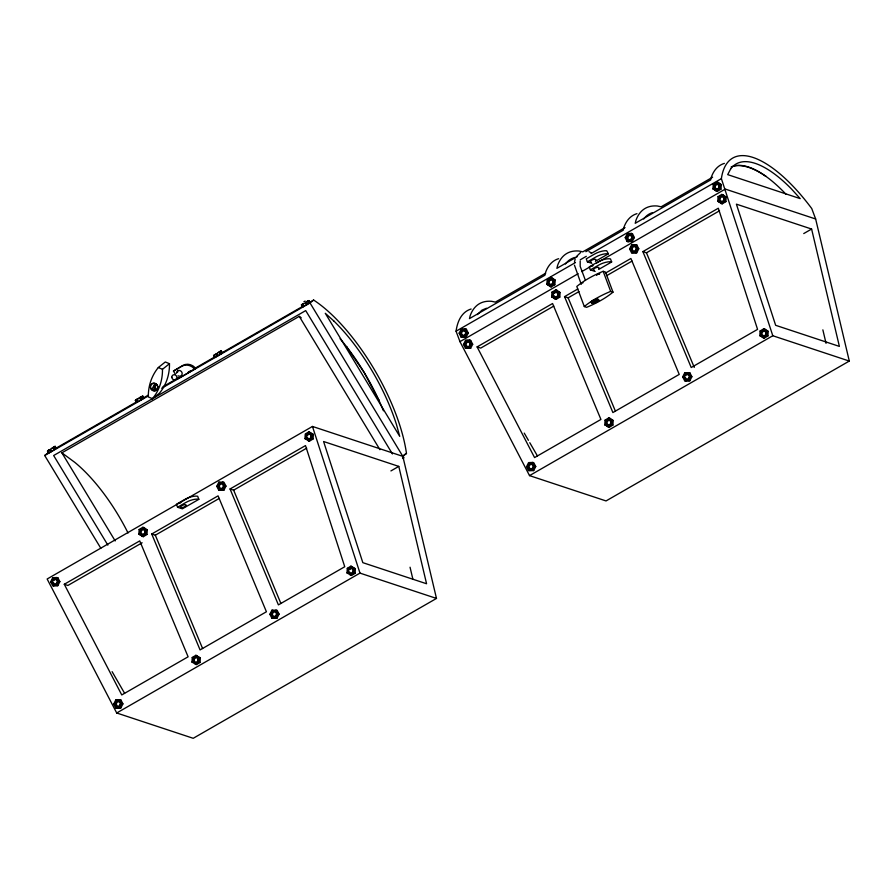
<?xml version="1.0" encoding="UTF-8"?>
<svg xmlns="http://www.w3.org/2000/svg" width="894" height="894" viewBox="0 0 894 894"><rect width="100%" height="100%" fill="white"/><g stroke="black" fill="none" stroke-linecap="round" stroke-linejoin="round"><path stroke-width="1.34" d="M138.872 534.12L139.14 529.527L142.783 527.315L143.878 527.516L147.253 529.885L146.974 534.467L143.331 536.691L138.872 534.12L143.331 536.691M145.655 533.819L142.85 535.528L139.71 533.606L139.922 530.075L143.878 527.516M142.85 535.528L140.257 533.707L140.47 530.176L142.727 528.365L145.867 530.287L144.135 529.069M145.32 530.187L145.119 533.718L142.314 535.428M142.247 536.478L145.89 534.266L146.158 529.673L142.783 527.315M191.975 662.085L192.244 657.503L195.887 655.28L200.345 657.85L200.077 662.443L196.434 664.667L191.975 662.085L193.07 662.298M192.813 661.582L195.954 663.504L192.813 661.582L193.026 658.051L195.831 656.33L198.971 658.263L195.831 656.33M193.361 661.683L193.562 658.152L196.367 656.442M195.406 663.404L198.211 661.694L198.423 658.152M198.904 659.437L198.211 661.694M195.35 664.454L198.993 662.231L199.261 657.649L195.887 655.28M304.966 438.619L305.245 434.026L308.888 431.813L313.347 434.383L313.079 438.965L309.436 441.189L304.966 438.619L306.061 438.82M308.408 439.926L311.76 438.317L308.944 440.027L305.804 438.105L306.016 434.573L308.821 432.864L311.961 434.786L308.821 432.864M308.944 440.027L306.351 438.205L306.564 434.674L309.369 432.964M311.213 438.216L311.414 434.685M308.341 440.977L311.984 438.764L312.252 434.171L308.888 431.813M347.017 572.942L347.285 568.361L350.929 566.137L355.387 568.707L355.119 573.3L351.476 575.524L347.017 572.942L348.101 573.155M350.448 574.261L353.8 572.652L350.996 574.361L347.855 572.439L348.057 568.897L351.107 566.897M350.996 574.361L348.392 572.54L348.604 569.009L351.409 567.299L354.002 569.12M353.253 572.54L353.465 569.009L351.409 567.299M350.392 575.311L354.024 573.088L354.303 568.506L350.929 566.137M551.687 296.752L551.967 292.17L555.61 289.947L556.694 290.159L560.069 292.517L559.8 297.11L556.157 299.334L551.687 296.752L556.157 299.334M555.129 298.071L558.471 296.462L555.129 298.071L552.526 296.249L552.738 292.707L555.543 290.997L558.683 292.93M555.666 298.171L553.073 296.35L553.285 292.819L556.09 291.109M557.934 296.35L558.135 292.819L555.543 290.997M555.062 299.121L558.705 296.897L558.973 292.316L555.61 289.947M604.791 424.728L605.07 420.135L608.702 417.923L609.797 418.124L613.172 420.493L612.893 425.075L609.25 427.298L604.791 424.728L609.25 427.298M608.646 418.973L611.239 420.795L611.038 424.326L608.233 426.036L605.629 424.214L605.841 420.683L608.646 418.973L610.915 420.292M608.769 426.147L606.177 424.326L606.389 420.783L609.194 419.074M611.574 424.426L611.239 420.795M608.166 427.097L611.809 424.873L612.077 420.281L608.702 417.923M717.793 201.251L718.061 196.669L721.704 194.445L722.788 194.657L726.163 197.015L725.894 201.608L722.251 203.821L717.793 201.251L722.251 203.821M718.631 200.748L721.771 202.67L724.576 200.96L721.223 202.569L718.631 200.748L718.832 197.205L722.788 194.657M719.167 200.848L719.379 197.317L722.184 195.607L724.777 197.429L722.184 195.607M724.028 200.848L724.241 197.317M721.156 203.62L724.799 201.396L725.068 196.814L721.704 194.445M759.833 335.585L760.101 330.992L763.744 328.78L764.839 328.981L768.203 331.35L767.935 335.932L764.292 338.156L759.833 335.585L764.292 338.156M760.671 335.071L763.811 336.993L760.671 335.071L760.883 331.54L763.688 329.83L766.828 331.752L763.688 329.83M761.219 335.172L761.42 331.64L764.225 329.931M763.264 336.893L766.069 335.183L766.281 331.652M763.208 337.943L766.851 335.731L767.119 331.138L763.744 328.78M546.804 284.236L547.229 279.688L550.872 277.464L552.023 277.833L555.252 280.157L554.816 284.705L551.173 286.929L546.804 284.236L551.173 286.929M547.642 283.722L550.693 285.7L547.642 283.722L547.966 280.224L550.771 278.515L553.833 280.481L553.509 283.99M548.212 283.912L548.547 280.403L551.352 278.693M550.771 278.515L553.252 280.303L552.928 283.8L550.123 285.51M550.022 286.561L553.665 284.337L554.09 279.788L550.872 277.464M712.898 188.735L713.323 184.186L716.966 181.963L718.128 182.331L721.346 184.656L720.922 189.204L717.267 191.428L712.898 188.735L717.267 191.428M719.603 188.489L716.787 190.198L713.736 188.221L714.06 184.723L716.876 183.013L719.927 184.98L716.876 183.013M716.787 190.198L714.317 188.41L714.641 184.902L717.446 183.192M719.357 184.801L719.022 188.299L716.217 190.009M716.116 191.059L719.759 188.835L720.195 184.287L716.966 181.963M574.451 262.177L575.133 259.249M580.184 261.048L580.184 266.367L585.346 280.157M50.667 581.804L52.712 577.736L56.769 577.546L57.864 577.747L59.864 581.625L57.819 585.693L52.668 585.682L50.667 581.804L51.751 582.016M53.763 585.883L51.595 581.759L53.171 578.63L56.847 578.586L58.389 581.558L56.814 584.698L53.148 584.743L56.814 584.698M53.685 584.844L52.143 581.871L53.718 578.731L56.847 578.586M56.266 584.598L57.842 581.458L56.3 578.474M52.668 585.682L56.735 585.481L58.78 581.413L56.769 577.546M216.761 486.302L218.806 482.235L222.863 482.045L223.958 482.246L225.97 486.124L223.913 490.191L218.773 490.18L216.761 486.302L217.845 486.515M219.242 489.241L222.908 489.197L219.242 489.241L217.689 486.258L219.265 483.129L222.941 483.084L219.265 483.129M219.779 489.342L218.237 486.37L219.812 483.229M113.717 704.059L115.762 699.991L119.818 699.79L120.913 700.002L122.925 703.869L120.869 707.936L116.812 708.137L115.728 707.925L113.717 704.059L114.801 704.271M222.36 489.085L223.947 485.956L222.394 482.972M120.913 704.852L119.863 706.942L116.745 707.098L114.644 704.014L116.231 700.885L119.897 700.829L120.925 702.818M218.773 490.18L222.829 489.979L224.875 485.911L222.863 482.045M116.745 707.098L115.192 704.114L116.768 700.985L119.897 700.829M116.198 706.998L119.327 706.841L120.902 703.712L119.349 700.728M115.728 707.925L119.785 707.735L121.83 703.667L119.818 699.79M269.865 614.279L271.91 610.211L277.062 610.222L279.062 614.089L277.017 618.156L271.865 618.145L269.865 614.279L270.949 614.491L272.458 617.385M272.346 617.218L276.011 617.162L272.346 617.218L270.793 614.234L272.368 611.105L276.045 611.049L277.587 614.033L276.045 611.049M272.882 617.318L271.34 614.334L272.368 611.105M275.464 617.061L277.039 613.932M271.865 618.145L275.933 617.955L277.978 613.887L275.967 610.01M463.483 344.447L465.528 340.379L469.585 340.178L470.68 340.391L472.691 344.257L470.635 348.325L465.495 348.314L463.483 344.447L464.567 344.659M465.964 347.386L469.629 347.33L465.964 347.386L464.411 344.402L465.986 341.262L469.663 341.217L465.986 341.262M466.5 347.487L464.958 344.503L466.534 341.374M469.082 347.23L470.669 344.101L469.115 341.117M465.495 348.314L469.551 348.124L471.596 344.056L469.585 340.178M629.577 248.945L631.622 244.878L635.679 244.677L636.774 244.889L638.785 248.755L636.729 252.823L631.589 252.812L629.577 248.945L630.661 249.147M636.774 249.739L635.723 251.829L632.606 251.985L630.505 248.901L632.092 245.761L635.757 245.716L636.785 247.705M632.606 251.985L631.052 249.001L632.628 245.872L635.757 245.716M632.058 251.885L635.187 251.728L636.763 248.599L635.209 245.615M527.471 466.646L529.047 463.517L532.165 463.36L534.266 466.444L532.69 469.585L529.013 469.629L527.471 466.646L529.561 469.73M631.589 252.812L635.645 252.611L637.69 248.543L635.679 244.677M528.008 466.757L529.594 463.617L532.712 463.472L534.266 466.444M529.013 469.629L532.142 469.484L533.718 466.344M528.544 470.568L532.601 470.367L534.646 466.299L532.645 462.433L528.577 462.623L526.532 466.69L528.544 470.568L533.696 470.579L535.741 466.512L533.729 462.634L532.645 462.433M682.681 376.91L684.726 372.843L688.782 372.653L689.877 372.854L691.889 376.732L689.833 380.799L684.692 380.788L682.681 376.91L683.765 377.123M685.776 380.989L683.608 376.866L685.184 373.737L688.861 373.692L690.403 376.665L688.827 379.805L685.162 379.849L688.827 379.805M685.698 379.95L684.156 376.977L685.732 373.837L688.861 373.692M688.279 379.704L689.866 376.564L688.313 373.58M684.692 380.788L688.749 380.587L690.794 376.519L688.782 372.653M155.4 384.074L153.924 387.102A1.844 1.699 51.5 0 0 154.696 388.734L153.299 389.851A1.844 1.699 51.5 0 1 152.516 388.208L154.483 384.241L155.735 384.766L154.852 389.192A1.844 1.699 51.5 0 1 153.299 389.851M459.147 333.16L461.293 329.115L465.282 328.903L466.433 329.271L468.266 333.093L466.12 337.127L460.98 336.982L459.147 333.16L460.298 333.529M461.472 336.055L465.115 336.066L461.472 336.055L460.064 333.104L461.717 329.998L465.361 330.009L466.299 331.976M462.053 336.233L460.633 333.294L462.299 330.177L465.361 330.009M464.545 335.887L466.199 332.769L464.791 329.83M460.98 336.982L464.958 336.77L467.115 332.724L465.282 328.903M625.241 237.659L627.398 233.613L631.376 233.401L632.527 233.759L634.36 237.592L632.214 241.626L627.074 241.481L625.241 237.659L626.392 238.027M628.225 241.849L626.158 237.603L627.811 234.496L631.455 234.507L627.811 234.496M632.315 238.497L631.209 240.564L628.147 240.732L626.739 237.793L628.393 234.675M628.147 240.732L627.566 240.553L630.639 240.385L632.293 237.268L630.885 234.329M627.074 241.481L631.063 241.257L633.209 237.223L631.376 233.401M576.451 256.556L580.564 252.544M303.893 301.725L305.122 301.077M477.362 314.599L481.9 310.184L486.459 308.24M52.131 447.983L55.126 446.329L56.322 448.296L48.701 453.079L47.505 451.112L48.555 450.151M48.98 451.548L48.377 450.565L49.192 449.827M47.505 451.112L55.126 446.329M218.225 352.482L221.22 350.828L222.416 352.784L214.795 357.566L213.599 355.611L214.661 354.65M215.286 354.326L214.471 355.063L216.594 353.957L217.197 354.929M220.349 351.376L219.533 352.113L220.125 353.096M213.599 355.611L221.22 350.828M100.821 548.257L44.7 455.504L48.343 452.61M158.316 367.535L165.312 361.969L169.48 363.724A49.192 45.326 51.5 0 1 159.49 393.148L152.494 398.702L148.326 396.947A49.192 45.326 51.5 0 1 158.316 367.535L162.473 369.289L169.48 363.724M175.436 374.307L173.458 371.044L182.801 365.445A10.437 9.622 51.5 0 1 195.037 367.59L195.663 368.317L194.613 369.144L178.074 378.665L179.113 377.827M310.017 302.943L313.66 300.06A117.952 45.37 60.1 0 1 406.479 453.47L402.836 456.353L312.464 426.449L47.147 578.999L116.712 712.987L193.216 738.299L436.484 598.432L402.836 456.353L310.017 302.943L161.68 388.242M140.179 397.282L142.783 396.076L143.979 398.042L136.536 402.334L135.34 400.378L137.33 399.026M138.492 398.322L136.201 399.875L137.363 400.758M139.632 398.121L141.922 396.567L139.442 397.774M135.34 400.378L142.783 396.076M306.273 301.781L308.877 300.574L310.073 302.541L302.63 306.832L301.434 304.876L303.424 303.524M308.877 300.574L305.737 302.619L306.329 303.602M306.329 434.238L309.067 432.573M553.967 291.824L556.694 290.159M764.75 336.423L766.069 335.183M301.434 304.876L305.904 302.597L307.1 304.552M141.375 399.249L143.979 398.042M173.458 371.044L181.75 366.283A10.437 9.622 51.5 0 1 193.987 368.417L194.613 369.144M55.573 448.453L136.38 401.987M141.196 399.216L148.438 395.059M162.909 386.733L178.588 377.726M188.232 372.172L190.645 370.786M194.266 368.708L214.772 356.918M219.589 354.147L302.809 306.296M307.625 303.524L313.66 300.06M188.567 372.396L192.109 370.362M44.7 455.504L148.415 395.863M115.192 540.937L61.887 452.845L299.255 316.353L301.222 317.806M545.675 273.195L495.365 302.116L491.655 301.323A117.952 45.37 60.1 0 0 470.166 315.705L469.473 318.61L544.927 275.218L545.619 272.312A117.952 45.37 60.1 0 1 558.649 258.69M625.018 227.579L582.799 251.851L579.089 251.046A117.952 45.37 60.1 0 0 557.599 265.429L556.906 268.334L577.412 256.544M712.619 177.202L661.124 206.816L657.403 206.011A117.952 45.37 60.1 0 0 635.925 220.393L635.221 223.299L710.674 179.917L711.378 177.012A117.952 45.37 60.1 0 1 724.397 163.39M585.849 251.695L623.252 230.194L623.945 227.277A117.952 45.37 60.1 0 1 636.964 213.655M591.135 253.538L721.38 178.655A117.952 45.37 60.1 0 1 811.752 208.559L815.652 218.996L849.3 361.064L606.031 500.942L529.527 475.619L459.963 341.642L456.063 331.205L575.457 262.557M580.273 259.785L586.308 256.31M587.38 261.841L595.672 257.081A10.437 3.811 -20.5 0 1 607.797 253.74L608.401 253.818L606.668 250.733A10.437 3.811 -20.5 0 0 594.544 254.075L586.252 258.847L587.38 261.841L591.862 263.328M595.404 261.294L608.401 253.818M459.963 341.642L578.15 273.687M581.77 271.608L592.621 265.362M596.242 263.283L725.28 189.081L815.652 218.996M177.56 507.244L185.851 502.473A10.437 3.811 -20.5 0 1 198.781 499.243L197.663 496.237A10.437 3.811 -20.5 0 0 184.734 499.478L176.442 504.238L177.56 507.244L182.354 508.831L198.937 499.288M590.375 269.876L598.678 265.116A10.437 3.811 -20.5 0 1 611.608 261.875L610.479 258.88A10.437 3.811 -20.5 0 0 597.55 262.11L589.258 266.881L590.375 269.876L595.169 271.463M598.723 269.418L611.753 261.931M64.29 584.274L139.743 540.892L188.109 656.799L121.763 694.951L64.29 584.274L67.888 585.458L142.146 542.77M151.723 534.009L218.069 495.857L266.423 611.764L200.077 649.916L151.723 534.009L155.31 535.193L219.242 498.427M230.049 488.973L305.502 445.581L344.749 566.74L278.403 604.88L230.049 488.973L233.636 490.158L306.698 448.151M477.105 346.917L552.57 303.524L600.924 419.442L534.578 457.583L477.105 346.917L480.704 348.101L553.766 306.094M605.551 273.061L630.885 258.489L679.239 374.407L612.893 412.559L564.539 296.64L577.815 289.008M642.864 251.605L718.318 208.224L757.564 329.372L691.218 367.523L642.864 251.605L646.451 252.801L719.514 210.794M564.539 296.64L568.137 297.825L578.988 291.589M606.735 275.631L632.069 261.07M404.066 454.856L406.479 453.47M390.913 470.926L398.78 466.4L426.572 583.76L362.83 562.661L323.583 441.513L398.78 466.4M803.74 233.569L811.607 229.043L839.388 346.403L775.646 325.304L736.399 204.156L811.607 229.043M116.712 712.987L359.98 573.11L436.484 598.432M529.527 475.619L772.796 335.742L849.3 361.064M48.377 450.565L50.5 449.458L51.092 450.442M734.566 165.837C744.948 164.205 756.994 170.05 765.923 176.397L765.51 176.073M403.317 458.041L404.032 457.851L402.848 455.884M402.635 458.488L402.591 457.359M308.028 301.066L307.447 301.166L308.05 302.15M309.335 302.675L310.073 302.541M463.774 329.417L466.433 329.271M636.774 244.889L631.622 244.878M470.68 340.391L465.528 340.379M689.877 372.854L684.726 372.843M57.864 577.747L52.712 577.736M120.913 700.002L115.762 699.991M725.068 196.814L726.163 197.015M718.061 196.669L719.145 196.87M724.799 201.396L725.894 201.608M637.69 248.543L638.785 248.755M635.645 252.611L636.729 252.823M767.119 331.138L768.203 331.35M558.973 292.316L560.069 292.517M760.101 330.992L761.196 331.205M551.967 292.17L553.051 292.372M766.851 335.731L767.935 335.932M558.705 296.897L559.8 297.11M690.794 376.519L691.889 376.732M688.749 380.587L689.833 380.799M471.596 344.056L472.691 344.257M469.551 348.124L470.635 348.325M612.077 420.281L613.172 420.493M605.07 420.135L606.154 420.348M611.809 424.873L612.893 425.075M534.646 466.299L535.741 466.512M532.601 470.367L533.696 470.579M312.252 434.171L313.347 434.383M311.984 438.764L313.079 438.965M218.806 482.235L219.902 482.447M224.875 485.911L225.97 486.124M222.829 489.979L223.913 490.191M354.303 568.506L355.387 568.707M146.158 529.673L147.253 529.885M347.285 568.361L348.381 568.562M139.14 529.527L140.235 529.74M354.024 573.088L355.119 573.3M145.89 534.266L146.974 534.467M271.91 610.211L272.994 610.423M277.978 613.887L279.062 614.089M275.933 617.955L277.017 618.156M58.78 581.413L59.864 581.625M56.735 585.481L57.819 585.693M199.261 657.649L200.345 657.85M192.244 657.503L193.339 657.716M198.993 662.231L200.077 662.443M121.83 703.667L122.925 703.869M119.785 707.735L120.869 707.936M720.195 184.287L721.346 184.656M713.323 184.186L714.474 184.555M714.06 184.723L714.641 184.902M719.759 188.835L720.922 189.204M713.736 188.221L714.317 188.41M627.398 233.613L628.549 233.982M633.209 237.223L634.36 237.592M626.158 237.603L626.739 237.793M630.639 240.385L631.209 240.564M631.063 241.257L632.214 241.626M554.09 279.788L555.252 280.157M553.252 280.303L553.833 280.481M547.229 279.688L548.38 280.057M547.966 280.224L548.547 280.403M553.665 284.337L554.816 284.705M461.293 329.115L462.455 329.484M461.717 329.998L462.299 330.177M467.115 332.724L468.266 333.093M460.064 333.104L460.633 333.294M464.958 336.77L466.12 337.127M603.171 271.307L605.484 272.067L612.993 292.148A49.192 17.947 -20.5 0 1 586.62 307.324L584.307 306.553L576.798 286.471A49.192 17.947 -20.5 0 1 603.171 271.307L610.68 291.388L612.993 292.148M588.99 251.627L591.303 252.901M307.19 439.613L309.436 441.189M61.887 452.845L74.817 462.377A102.776 39.537 60.1 0 1 128.043 532.992M346.771 346.984L346.358 346.492L363.97 372.206L378.81 400.121L378.553 399.506M303.468 305.256L302.295 304.373L302.887 305.357M302.183 304.742L303.379 306.698M220.17 351.778L221.366 353.745M216.348 354.169L217.544 356.136M141.353 396.668L141.956 397.651M139.81 398.098L141.006 400.054M136.089 400.244L137.285 402.211M54.847 447.86L54.255 446.877L53.439 447.615L54.031 448.598M54.065 447.279L55.26 449.246M50.254 449.671L51.45 451.638M392.444 453.951L305.714 310.598L53.651 455.527L107.861 545.116M299.255 316.353L379.928 449.682M524.23 433.109L528.399 440.306M529.784 442.698L537.406 455.884M112.108 671.673L124.59 693.252M646.451 252.801L694.269 367.423M568.137 297.825L615.418 411.162M233.636 490.158L280.917 603.495M155.31 535.193L202.603 648.53M721.38 178.655L772.796 335.742M581.256 284.348L574.44 265.138M312.464 426.449L359.98 573.11M822.86 329.852L826.056 343.341M410.044 567.209L412.916 579.357M456.063 331.205A117.952 45.37 60.1 0 1 471.138 309.011M565.421 264.032A108.073 41.571 60.1 0 1 575.367 257.371M643.747 218.996A108.073 41.571 60.1 0 1 652.497 212.649M731.113 167.01A108.073 41.571 60.1 0 1 785.815 194.065M591.258 262.21A2.984 1.084 -20.5 0 1 590.956 260.757A2.984 1.084 -20.5 0 1 594.7 259.305A2.984 1.084 -20.5 0 1 595.672 260.5M596.667 274.916A2.66 0.972 -20.5 0 1 597.773 274.279A2.526 0.928 -20.5 0 0 596.656 274.983M598.421 274.033A2.66 0.972 -20.5 0 1 599.684 273.743M582.43 283.063A2.66 0.972 -20.5 0 1 583.022 282.761M598.935 273.966A2.526 0.928 -20.5 0 1 599.528 273.877M584.307 306.553A49.192 17.947 -20.5 0 1 610.68 291.388M591.325 301.814A3.922 1.43 -20.5 0 1 596.946 299.088A3.922 1.43 -20.5 0 1 597.181 301.49A3.922 1.43 -20.5 0 1 591.403 302.574M716.832 184.589A2.201 1.866 -72.3 0 1 718.999 186.164M718.899 187.282A2.201 1.866 -72.3 0 1 715.803 188.399A2.201 1.866 -72.3 0 1 716.351 184.801M549.486 281.085A2.201 1.866 -72.3 0 1 552.693 280.973A2.201 1.866 -72.3 0 1 551.151 284.337A2.201 1.866 -72.3 0 1 549.251 281.61M462.109 332.132A2.201 1.866 -72.3 0 1 465.115 331.518A2.201 1.866 -72.3 0 1 464.578 334.948A2.201 1.866 -72.3 0 1 461.852 333.786M629.398 235.558A2.201 1.866 -72.3 0 1 631.7 237.335A2.201 1.866 -72.3 0 1 629.555 239.793A2.201 1.866 -72.3 0 1 627.99 237.156M628.203 236.631A2.201 1.866 -72.3 0 1 628.929 235.792M592.566 266.043A2.984 1.084 -20.5 0 1 592.99 265.663M594.264 270.245A2.984 1.084 -20.5 0 1 593.962 268.792A2.984 1.084 -20.5 0 1 597.706 267.34A2.984 1.084 -20.5 0 1 598.667 268.535M529.27 466.132A2.201 1.922 -79.2 0 1 532.254 464.757A2.201 1.922 -79.2 0 1 532.243 468.344A2.201 1.922 -79.2 0 1 529.259 467.26M685.609 375.804A2.201 1.922 -79.2 0 1 688.659 375.212A2.201 1.922 -79.2 0 1 688.246 378.665A2.201 1.922 -79.2 0 1 685.407 377.48M466.724 342.871A2.201 1.922 -79.2 0 1 469.573 342.871A2.201 1.922 -79.2 0 1 469.182 346.09A2.201 1.922 -79.2 0 1 466.4 345.531M466.21 345.006A2.201 1.922 -79.2 0 1 466.21 343.877M762.414 332.333A2.201 1.922 -79.2 0 1 765.23 331.696A2.201 1.922 -79.2 0 1 765.42 334.904A2.201 1.922 -79.2 0 1 762.56 334.982M762.124 333.998A2.201 1.922 -79.2 0 1 762.09 333.428M632.818 247.37A2.201 1.922 -79.2 0 1 636.003 248.018A2.201 1.922 -79.2 0 1 634.002 251.035A2.201 1.922 -79.2 0 1 632.505 247.839M720.363 198.01A2.201 1.922 -79.2 0 1 723.637 197.909A2.201 1.922 -79.2 0 1 722.184 201.295A2.201 1.922 -79.2 0 1 720.139 198.535M555.029 292.718A2.201 1.922 -79.2 0 1 557.621 293.578A2.201 1.922 -79.2 0 1 556.738 296.551A2.201 1.922 -79.2 0 1 554.146 295.702M554.269 293.511A2.201 1.922 -79.2 0 1 554.604 293.064M180.175 503.031A2.984 1.084 -20.5 0 1 180.744 502.663M272.592 613.709A2.201 1.922 -79.2 0 1 275.587 612.334A2.201 1.922 -79.2 0 1 275.564 615.921A2.201 1.922 -79.2 0 1 272.592 614.837M54.31 579.871A2.201 1.922 -79.2 0 1 57.026 580.709A2.201 1.922 -79.2 0 1 55.92 583.737A2.201 1.922 -79.2 0 1 53.394 582.374M53.595 580.698A2.201 1.922 -79.2 0 1 53.908 580.24M350.347 568.908A2.201 1.922 -79.2 0 1 352.94 569.769A2.201 1.922 -79.2 0 1 352.057 572.741A2.201 1.922 -79.2 0 1 349.465 571.892M349.588 569.702A2.201 1.922 -79.2 0 1 349.923 569.254M220.874 484.123A2.201 1.922 -79.2 0 1 223.288 485.934A2.201 1.922 -79.2 0 1 221.187 488.403A2.201 1.922 -79.2 0 1 219.488 485.733M219.689 485.196A2.201 1.922 -79.2 0 1 220.405 484.369M307.324 435.892A2.201 1.922 -79.2 0 1 310.24 434.618A2.201 1.922 -79.2 0 1 310.43 438.071A2.201 1.922 -79.2 0 1 307.424 437.557M141.23 531.394A2.201 1.922 -79.2 0 1 144.962 531.472M144.895 532.601A2.201 1.922 -79.2 0 1 141.163 532.533M194.892 658.397A2.201 1.922 -79.2 0 1 198.021 659.258A2.201 1.922 -79.2 0 1 195.864 662.152A2.201 1.922 -79.2 0 1 194.557 658.844M340.1 338.77A108.073 41.571 60.1 0 1 383.425 410.793M177.548 372.429A2.984 2.749 51.5 0 1 178.275 370.418M176.498 373.267A2.984 2.749 51.5 0 1 179.683 370.518A2.984 2.749 51.5 0 1 182.041 374.418A2.984 2.749 51.5 0 1 178.04 375.804M162.473 369.289A49.192 45.326 51.5 0 1 152.494 398.702M156.092 388.275A1.844 1.699 51.5 0 1 154.696 388.734M730.633 168.977L727.705 174.632L800.208 198.624L791.637 189.17A111.135 42.744 60.1 0 0 730.633 168.977M595.102 301.468L594.108 302.094A1.844 0.67 -20.5 0 1 592.431 302.474A1.844 0.67 -20.5 0 1 592.811 301.669L597.572 299.836L595.102 301.468M333.808 320.957L325.271 313.291L399.73 436.373L396.467 424.516A111.135 42.744 60.1 0 0 333.808 320.957M593.359 303.289A3.922 1.43 -20.5 0 0 598.79 300.161A3.922 1.43 -20.5 0 0 593.113 300.742A3.922 1.43 -20.5 0 0 593.359 303.289M610.256 424.181A2.201 1.922 -79.2 0 0 609.607 420.504A2.201 1.922 -79.2 0 0 607.082 423.141A2.201 1.922 -79.2 0 0 610.256 424.181M182.052 507.591A2.984 1.084 -20.5 0 0 186.175 505.211A2.984 1.084 -20.5 0 0 181.862 505.658A2.984 1.084 -20.5 0 0 182.052 507.591M119.684 705.444A2.201 1.922 -79.2 0 0 118.835 701.824A2.201 1.922 -79.2 0 0 116.444 704.617A2.201 1.922 -79.2 0 0 119.684 705.444M171.827 377.223A2.66 2.458 51.5 0 0 175.727 379.581A2.66 2.458 51.5 0 0 175.515 375.1A2.66 2.458 51.5 0 0 171.827 377.223M150.326 386.554A3.922 3.61 51.5 0 0 155.712 390.622A3.922 3.61 51.5 0 0 156.115 384.096A3.922 3.61 51.5 0 0 150.326 386.554M150.46 386.443A3.922 3.61 51.5 0 0 155.858 390.51A3.922 3.61 51.5 0 0 156.26 383.984A3.922 3.61 51.5 0 0 150.46 386.443"/></g></svg>
